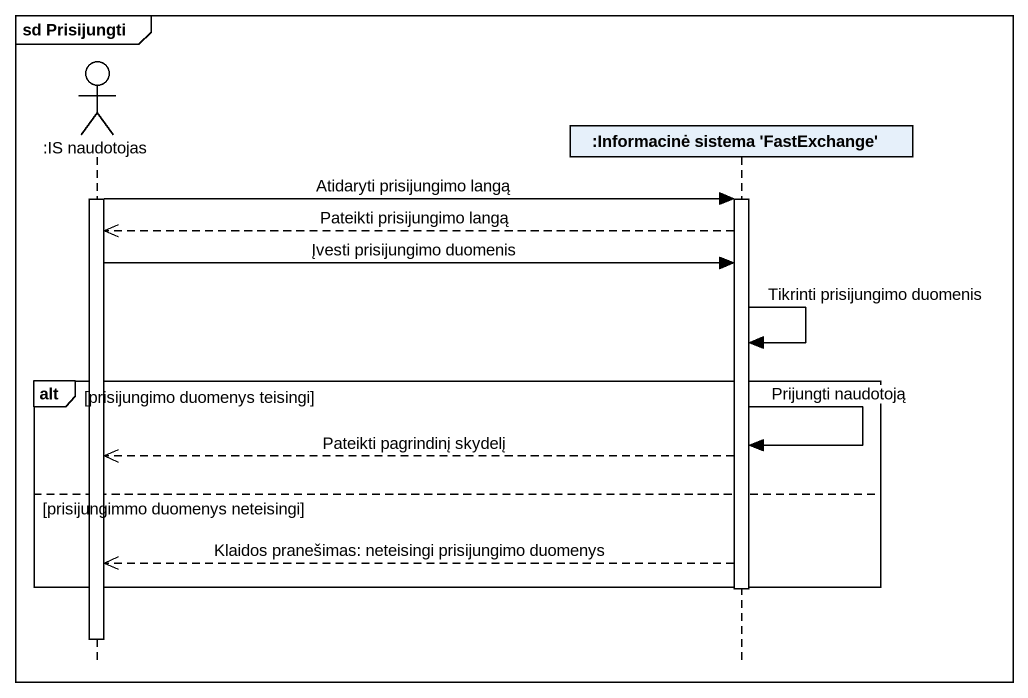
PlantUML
@startuml
mainframe sd Prisijungti
hide footbox
actor ":IS naudotojas" as IS_naudotojas
participant ":Informacinė sistema 'FastExchange'" as Informacinė_sistema

activate IS_naudotojas
IS_naudotojas -> Informacinė_sistema : Atidaryti prisijungimo langą
activate Informacinė_sistema
Informacinė_sistema -->> IS_naudotojas : Pateikti prisijungimo langą
IS_naudotojas -> Informacinė_sistema : Įvesti prisijungimo duomenis
Informacinė_sistema -> Informacinė_sistema : Tikrinti prisijungimo duomenis
alt prisijungimo duomenys teisingi
  Informacinė_sistema -> Informacinė_sistema : Prijungti naudotoją
  Informacinė_sistema -->> IS_naudotojas : Pateikti pagrindinį skydelį
else prisijungimmo duomenys neteisingi
  Informacinė_sistema -->> IS_naudotojas : Klaidos pranešimas: neteisingi prisijungimo duomenys
end
deactivate Informacinė_sistema
deactivate IS_naudotojas
@enduml
